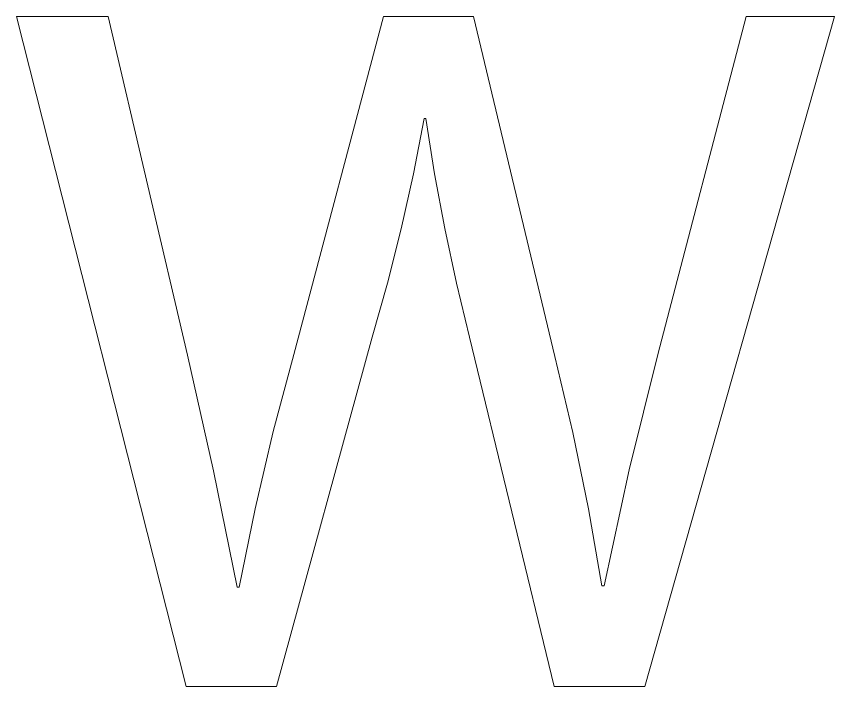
# Model space of a CAD drawing. Header units: millimetres. Extents: x -987 to 2591, y -102 to 2398.
# Drawn here: x 2297.31 to 2326.8, y 149.74 to 173.88 of the extents above; entities that cross this region are included whole.
import ezdxf

# ---------------------------------------------------------------- set-up
doc = ezdxf.new("R2010")
doc.units = ezdxf.units.MM
doc.header["$MEASUREMENT"] = 0
doc.layers.add('Domyślny', color=7, linetype='Continuous', true_color=0x000000)

msp = doc.modelspace()

# ---------------------------------------------------------------- linework, layer by layer
at = {"layer": 'Domyślny', "color": 18, "lineweight": 15, "true_color": 0x000000}
for p, q in [((2303.433, 149.738), (2297.309, 173.875)), ((2297.309, 173.875), (2300.621, 173.875)), ((2300.621, 173.875), (2303.481, 161.676)), ((2307.305, 161.7), (2310.534, 173.875)), ((2310.534, 173.875), (2313.786, 173.875)), ((2313.786, 173.875), (2316.717, 161.628)), ((2326.796, 173.875), (2319.957, 149.738)), ((2320.422, 161.7), (2323.603, 173.875)), ((2323.603, 173.875), (2326.796, 173.875)), ((2311.999, 170.194), (2311.618, 168.206)), ((2312.07, 170.194), (2311.999, 170.194)), ((2312.382, 168.21), (2312.07, 170.194)), ((2311.618, 168.206), (2311.178, 166.229)), ((2312.748, 166.235), (2312.382, 168.21)), ((2311.178, 166.229), (2310.682, 164.267)), ((2313.168, 164.271), (2312.748, 166.235)), ((2310.682, 164.267), (2310.128, 162.319)), ((2313.643, 162.319), (2313.168, 164.271)), ((2310.128, 162.319), (2306.685, 149.738)), ((2316.693, 149.738), (2313.643, 162.319)), ((2303.481, 161.676), (2304.415, 157.509)), ((2306.567, 158.928), (2307.305, 161.7)), ((2316.717, 161.628), (2317.366, 158.894)), ((2319.39, 157.551), (2320.422, 161.7)), ((2305.911, 156.135), (2306.567, 158.928)), ((2317.366, 158.894), (2317.93, 156.141)), ((2304.415, 157.509), (2305.268, 153.324)), ((2318.492, 153.372), (2319.39, 157.551)), ((2305.339, 153.324), (2305.911, 156.135)), ((2317.93, 156.141), (2318.408, 153.372)), ((2318.408, 153.372), (2318.492, 153.372)), ((2305.268, 153.324), (2305.339, 153.324)), ((2306.685, 149.738), (2303.433, 149.738)), ((2319.957, 149.738), (2316.693, 149.738))]:
    msp.add_line(p, q, dxfattribs=at)

doc.saveas('drawing.dxf')
